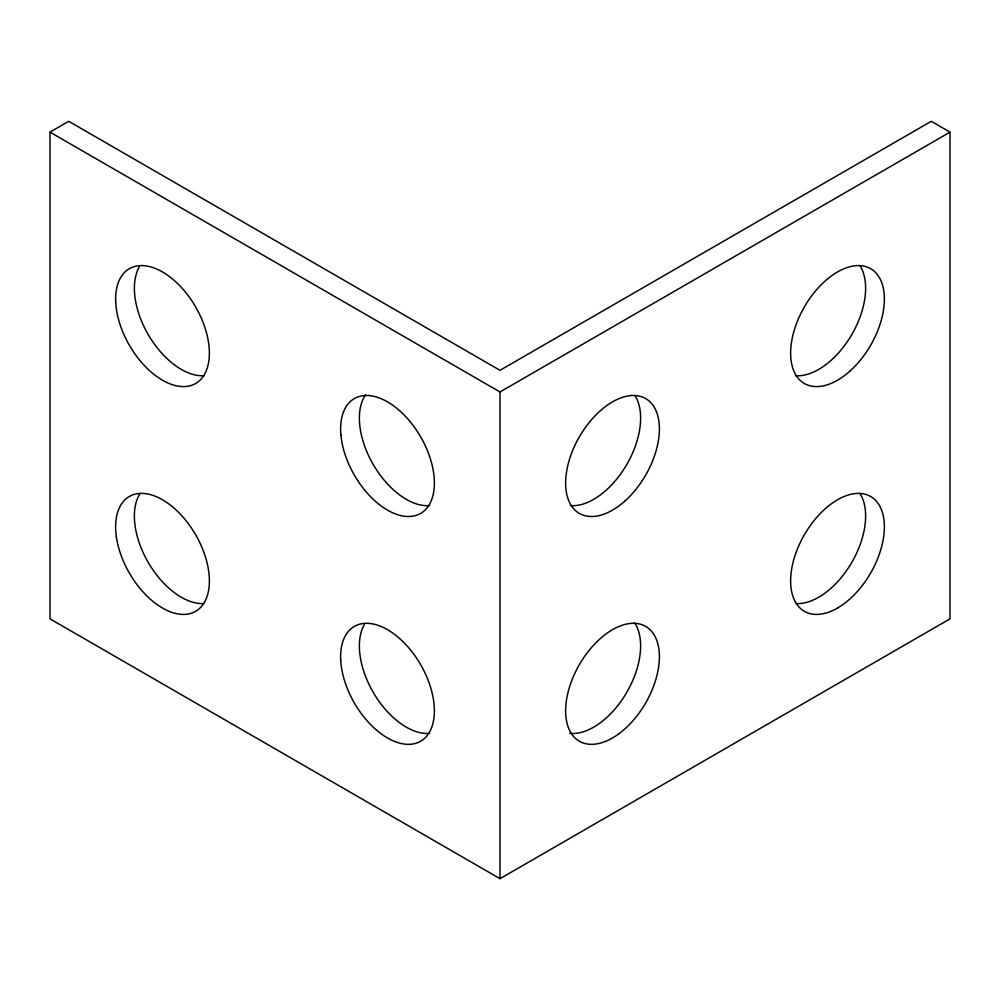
<?xml version="1.0" encoding="UTF-8"?>
<svg xmlns="http://www.w3.org/2000/svg" width="1000" height="1000" viewBox="0 0 1000 1000"><rect width="100%" height="100%" fill="white"/><g stroke="black" fill="none" stroke-linecap="round" stroke-linejoin="round"><path stroke-width="1.5" d="M50 132.15L68.75 121.325L500 370.312L931.25 121.325L950 132.15L950 618.862L500 878.675L50 618.862L50 132.15L500 391.962L950 132.15M500 391.962L500 878.675M860.088 265.875A66.287 38.275 -60 0 1 851.35 335.325A66.287 38.275 -60 0 1 795.312 375.675M429.6 733.4A66.287 38.275 60 0 1 374.125 693.863A66.287 38.275 60 0 1 364.263 624.688M635.087 395.775A66.287 38.275 -60 0 1 626.35 465.238A66.287 38.275 -60 0 1 570.312 505.575M859.887 493.375A66.287 38.275 -60 0 1 851.65 562.638A66.287 38.275 -60 0 1 795.675 603.525M429.712 505.575A66.287 38.275 60 0 1 373.125 464.338A66.287 38.275 60 0 1 365.637 394.688M204.325 603.525A66.287 38.275 60 0 1 148.425 562.775A66.287 38.275 60 0 1 140 493.562M634.7 623.013A66.287 38.275 -60 0 1 626.375 693.012A66.287 38.275 -60 0 1 569.688 733.337M204.262 375.7A66.287 38.275 60 0 1 148.85 335.662A66.287 38.275 60 0 1 139.438 266.663M340.712 660.212A66.287 38.275 60 0 0 413.45 743.875A66.287 38.275 60 0 0 408.338 647.362A66.287 38.275 60 0 0 340.712 660.212M624.637 501.275A66.287 38.275 -60 0 0 645.65 398.575A66.287 38.275 -60 0 0 567.225 468.125A66.287 38.275 -60 0 0 624.637 501.275M116.363 536.875A66.287 38.275 60 0 0 192.763 612.712A66.287 38.275 60 0 0 178.375 512.137A66.287 38.275 60 0 0 116.363 536.875M340.925 435.188A66.287 38.275 60 0 0 415.35 515.612A66.287 38.275 60 0 0 406.225 417.175A66.287 38.275 60 0 0 340.925 435.188M849.638 371.362A66.287 38.275 -60 0 0 870.65 268.675A66.287 38.275 -60 0 0 792.225 338.225A66.287 38.275 -60 0 0 849.638 371.362M837.925 607.788A66.287 38.275 -60 0 0 877.887 503.113A66.287 38.275 -60 0 0 796.7 550.825A66.287 38.275 -60 0 0 837.925 607.788M618.775 733.838A66.287 38.275 -60 0 0 649.6 629.3A66.287 38.275 -60 0 0 569.138 688.3A66.287 38.275 -60 0 0 618.775 733.838M115.7 302.025A66.287 38.275 60 0 0 188.125 386.2A66.287 38.275 60 0 0 183.688 290.038A66.287 38.275 60 0 0 115.7 302.025"/></g></svg>
